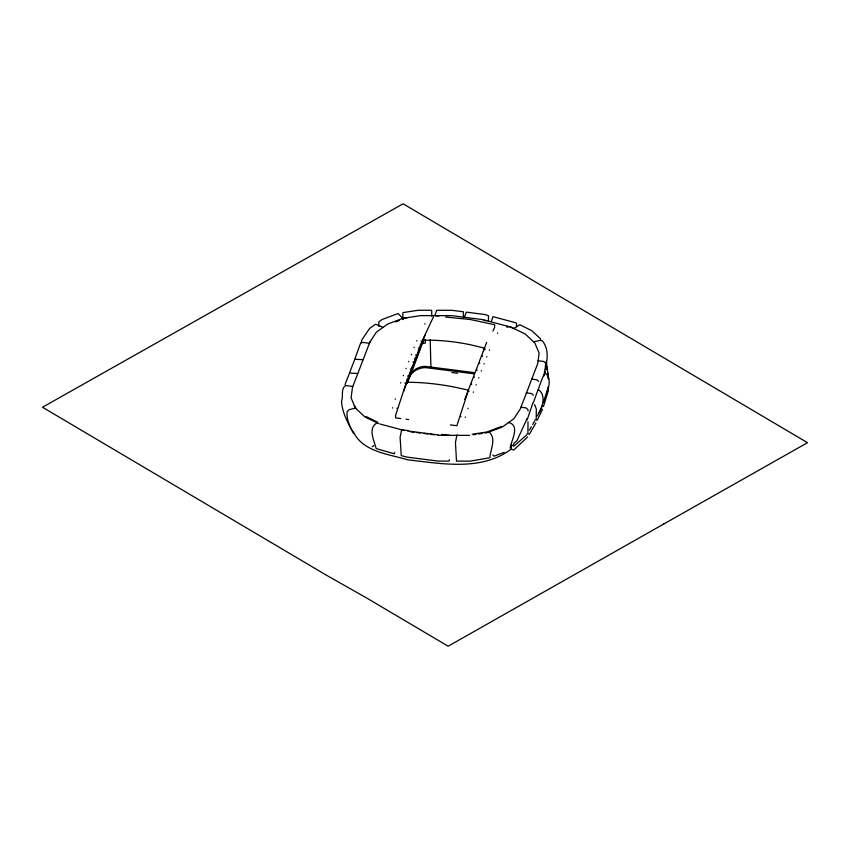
<?xml version="1.0" encoding="UTF-8"?>
<svg xmlns="http://www.w3.org/2000/svg" width="850" height="850" viewBox="0 0 850 850"><rect width="100%" height="100%" fill="white"/><g stroke="black" fill="none" stroke-linecap="round" stroke-linejoin="round"><path stroke-width="1.27" d="M431.789 316.179L431.662 310.271L418.232 310.25L402.932 312.598L402.677 319.611M463.462 317.677L463.335 311.769L452.03 310.314L436.709 310.282L434.956 315.244M488.453 321.332L488.484 315.733L484.967 314.532L466.257 312.141L464.567 316.891M433.426 316.88L422.556 340.138L422.471 342.986L424.108 339.49M483.703 350.827L483.788 347.979L471.591 345.015A198.518 171.031 25 0 0 434.839 340.308L422.556 340.138M516.524 326.687L516.481 323.266L515.653 322.724L492.989 316.678L491.279 321.502M527.924 432.884L528.009 421.749M536.212 418.901L536.329 409.084L534.629 404.589M547.102 370.069L547.315 367.253M547.782 375.201L547.952 373.108M548.069 378.335L548.282 376.029M545.424 369.612L545.912 364.544M545.254 367.189L545.572 364.586M345.004 384.561L349.552 373.044L357.669 373.49M349.711 372.321L354.843 359.263L362.961 359.709M355.002 358.541L360.474 343.527L362.302 342.369L369.283 343.262M361.059 342.794L361.93 339.745L369.527 328.546L375.551 324.211L382.744 327.197M408.414 378.601L409.796 372.353M412.239 366.52L411.272 371.184M415.416 357.181L413.961 364.183M406.619 381.639L407.097 379.334M417.382 353.621L416.649 357.085M420.569 343.836L419.337 349.828M526.745 419.868L527.043 418.614L516.97 440.672L514.08 443.094L513.294 445.825L511.339 444.933L511.339 448.991C481.95 471.421 441.554 463.675 407.543 459.786C388.907 454.081 362.706 451.945 353.43 431.832M527.191 419.762L532.844 403.049M533.332 402.719L538.039 389.661M538.273 390.447C537.901 388.365 549.366 360.995 543.777 376.189M544.298 372.396C546.996 362.079 549.791 350.625 542.672 341.243L540.621 340.287L533.97 341.721M510.181 448.056C511.137 440.396 520.837 425.191 508.226 422.418M543.437 402.422L548.293 386.814L548.293 390.873L543.437 406.481M546.933 393.178C548.824 387.281 551.607 377.538 545.307 373.235M401.71 429.409L400.106 437.314L401.253 455.621L406.746 457.087L437.941 461.082L448.928 461.104L449.384 459.669M394.729 452.306L394.262 453.762L376.125 448.577C374.244 440.672 367.158 427.614 377.602 422.673M456.949 434.934L455.441 442.531L456.503 461.125L469.944 461.157L489.866 457.746C490.312 449.533 496.974 438.037 488.665 431.736M403.538 391.584L423.608 338.587M464.769 399.426L486.668 342.412M457.629 373.203L451.998 372.587M407.373 381.448C409.084 372.502 416.744 366.148 425.903 366.424L474.236 372.619M414.449 364.236L413.312 364.533M417.138 357.149L416.001 357.446M407.713 381.777C409.445 373.118 417.201 367.466 425.903 367.646L474.47 373.862M369.283 343.666L370.207 341.583M423.969 337.758L425.436 334.571M539.144 412.834C542.661 406.757 545.838 395.505 539.166 390.224M492.936 331.054L494.572 327.558L494.658 324.721L470.231 319.494L445.708 317.05M537.253 416.096L542.502 405.248M542.502 409.307L537.253 420.155L534.831 419.847M529.369 430.132L531.335 426.753M532.642 424.501L534.608 421.122M535.914 422.918L529.369 434.191L526.947 433.882M527.648 436.911L513.708 450.075L511.339 448.991M526.596 434.987L513.921 446.112M372.3 446.739L373.788 445.581M514.218 328.291L519.764 324.711L531.717 330.629L540.388 338.672L540.664 340.011M502.52 426.923L513.889 418.752L520.296 408.956L537.742 363.524L539.123 353.079L534.799 342.901L525.215 334.007L511.169 327.218L482.662 319.611L451.987 315.679L420.58 315.616L402.879 318.336L387.685 324.062L376.316 332.233L369.909 342.029L352.453 387.462L351.082 397.906L355.406 408.085L364.99 416.978L379.026 423.767M395.696 321.916L399.277 320.567M402.858 319.217L403.389 319.016M501.681 426.402L486.806 432.002L472.132 434.254M488.495 432.204L501.351 427.359M504.209 452.349L494.041 456.174L492.841 454.92M355.757 408L349.254 409.636L347.129 411.57C346.322 419.252 349.945 426.7 353.451 433.341M402.464 318.495L407.288 317.666M421.6 343.655L425.34 343.081L425.255 339.437M473.418 434.786L475.947 434.392M478.476 434.01L482.269 433.426M484.797 433.033L487.326 432.65M438.217 435.306L469.625 435.37M434.956 315.647L438.834 316.03M484.033 320.418L486.614 320.663M401.71 429.824L408.159 430.567M441.649 434.435L449.384 435.328M424.989 323.627L424.83 324.041M497.622 332.924L497.462 333.349M421.281 340.85L421.122 341.264M485.18 349.031L485.021 349.446M416.914 340.584L416.755 340.999M489.547 349.881L489.388 350.306M422.036 342.401L422.354 342.89L421.388 342.763M538.061 360.751L543.724 361.473L545.668 363.12M414.226 347.289L414.067 347.714M418.593 347.852L418.434 348.266M482.492 356.033L482.332 356.447M486.859 356.596L486.699 357.011M418.859 349.775L419.826 349.892L418.699 350.189M411.538 354.291L411.368 354.716M415.905 354.854L415.735 355.268M479.804 363.035L479.644 363.46M484.171 363.598L484.011 364.013M408.839 361.293L408.68 361.717M413.206 361.856L413.047 362.281M477.116 370.037L476.946 370.462M481.483 370.6L481.312 371.014M531.611 379.1L536.86 379.769L538.688 381.395M406.151 368.305L405.992 368.719M410.518 368.858L410.359 369.283M474.417 377.039L474.257 377.464M478.784 377.602L478.624 378.027M410.784 371.121L411.751 371.248L410.624 371.535M403.463 375.307L403.304 375.721M407.83 375.859L407.671 376.284M471.729 384.051L471.569 384.466M476.096 384.604L475.936 385.029M526.309 392.881L531.569 393.55L533.386 395.176M408.096 378.123L409.062 378.25L407.936 378.547M405.142 382.872L404.983 383.286M469.041 391.053L468.881 391.467M400.775 382.606L400.616 383.021M473.408 391.903L473.248 392.328M520.806 407.224L526.054 407.894L527.882 409.519L528.105 410.954M352.697 386.431L345.716 385.539C340.489 388.248 343.612 396.695 341.519 401.211C342.093 411.783 347.108 421.419 352.049 430.557M395.388 398.926L395.229 399.351M468.031 408.234L467.861 408.648M392.7 407.671L392.541 408.085M397.067 408.117L396.908 408.542M460.966 416.309L460.806 416.723M465.332 416.967L465.173 417.392M400.849 418.551L395.632 417.881L395.547 415.491L406.417 382.16L418.604 382.553A198.518 143.097 18.1 0 1 455.366 387.26L467.638 390.001L467.723 392.402L456.864 425.723L450.351 424.894M406.056 419.22L408.659 419.549M407.543 430.971L438.217 434.892M410.104 431.704L413.939 432.193M416.489 432.522L420.325 433.011M424.161 433.5L427.986 433.989M430.546 434.318L434.382 434.807M380.237 424.086L404.047 430.44M510.244 326.974L514.218 328.695M508.789 327.016L507.089 326.198L507.089 327.42M365.936 416.521L377.591 422.152M402.464 318.091L398.151 313.48L382.054 319.536L378.824 321.895L378.866 326.389M354.365 405.631L355.757 408.414M546.274 360.921L548.611 379.015M430.918 367.072L430.196 339.671M418.699 350.094A1298.715 229.606 -82.7 0 1 417.807 352.495M416.033 357.266A1298.715 229.606 -82.7 0 1 414.258 361.994M413.366 364.342A1298.715 229.606 -82.7 0 1 412.038 367.848M410.699 371.333A1298.715 229.606 -82.7 0 1 409.371 374.786M408.043 378.218A1298.715 229.606 -82.7 0 1 407.15 380.492M423.672 339.798A1300.521 229.925 -82.7 0 1 407.224 383.424M663.861 523.951L448.152 646.213L367.147 598.294L326.485 575.237L42.5 407.246L403.091 203.788L807.5 442.691L663.861 523.951"/></g></svg>
